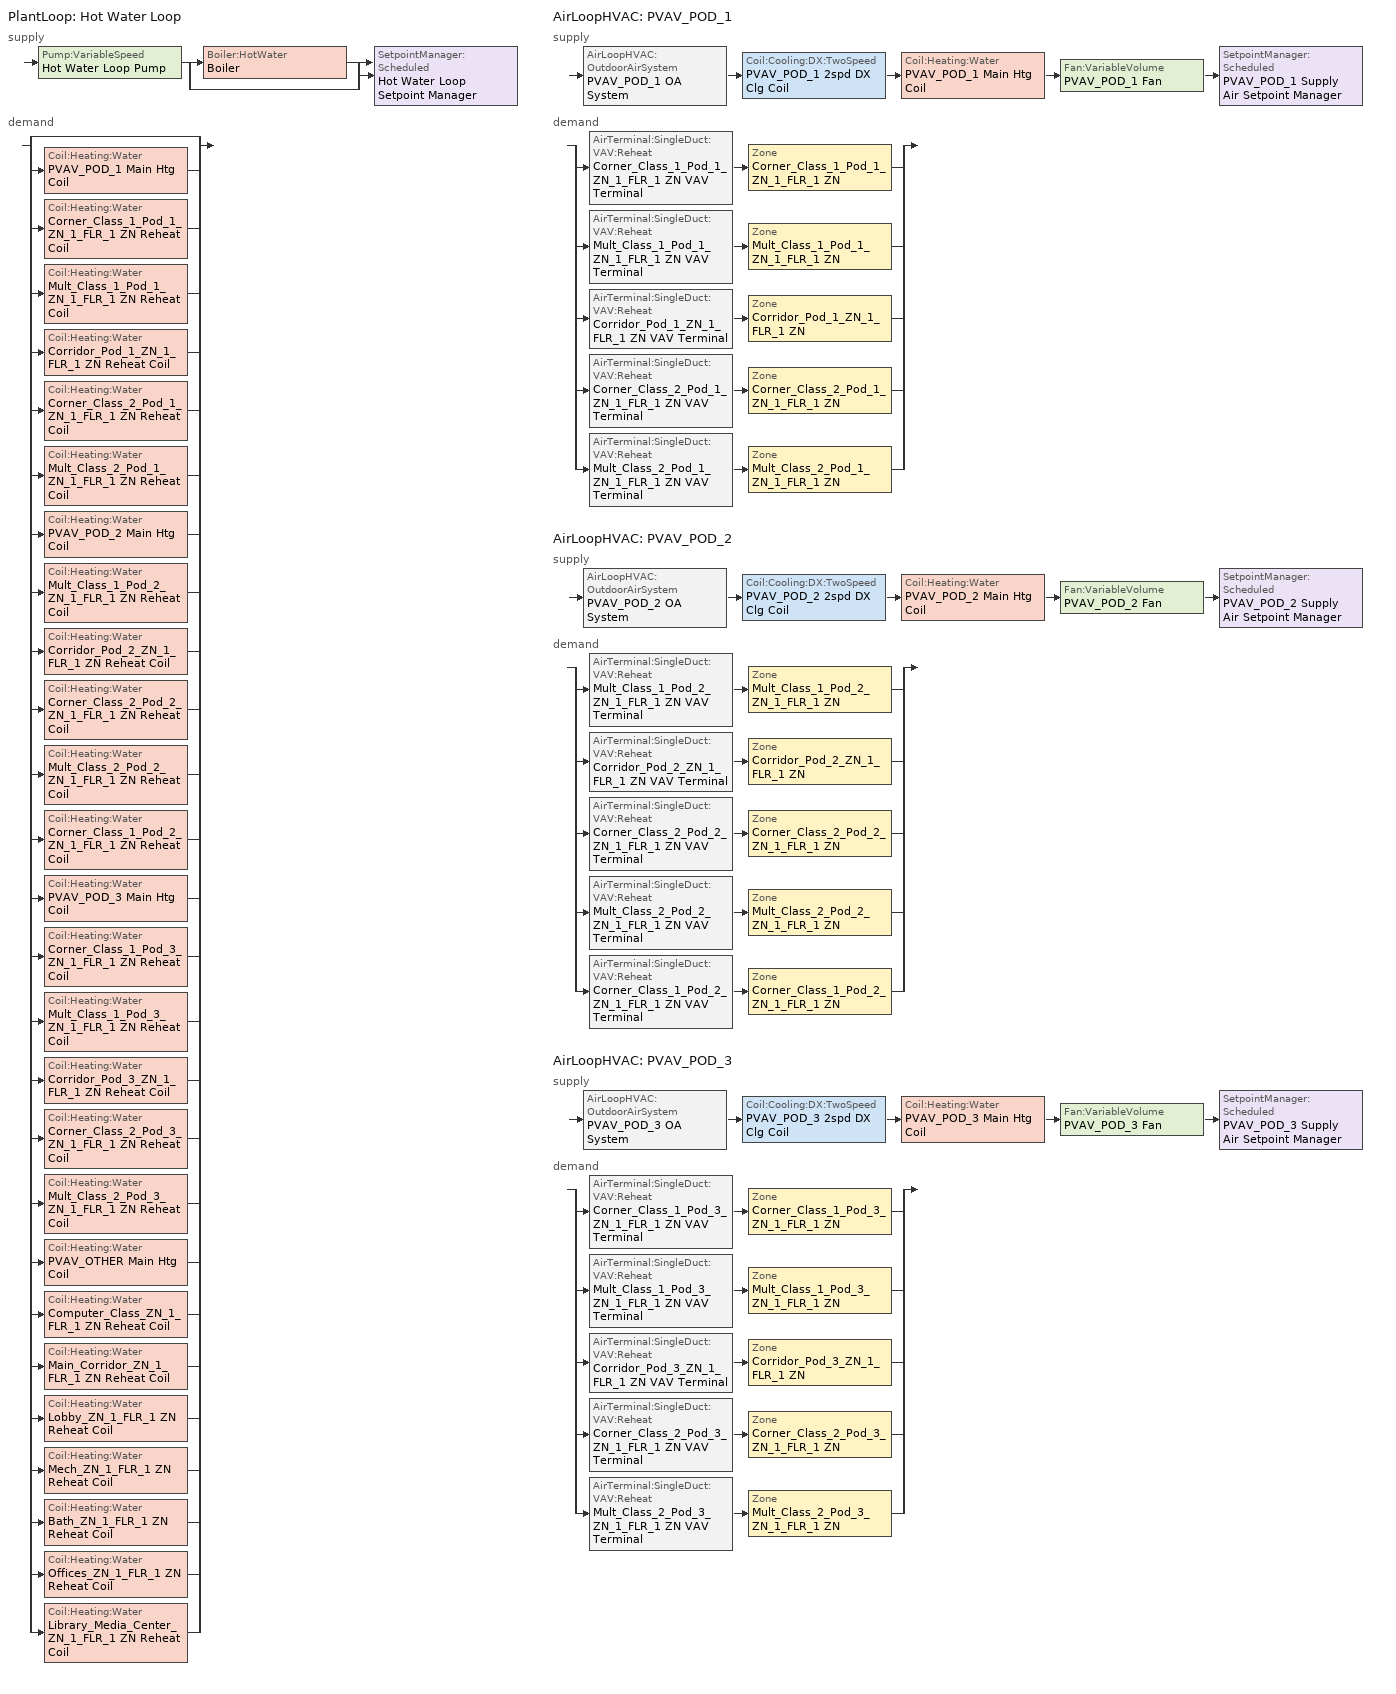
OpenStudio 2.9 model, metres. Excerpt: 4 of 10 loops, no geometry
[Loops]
PlantLoop 'Hot Water Loop'
 supply: Pump:VariableSpeed 'Hot Water Loop Pump' > split
  | Boiler:HotWater 'Boiler'
  | bypass
  join > SetpointManager:Scheduled 'Hot Water Loop Setpoint Manager'
 demand: split
  | bypass
  | Coil:Heating:Water 'PVAV_POD_1 Main Htg Coil'
  | Coil:Heating:Water 'Corner_Class_1_Pod_1_ZN_1_FLR_1 ZN Reheat Coil'
  | Coil:Heating:Water 'Mult_Class_1_Pod_1_ZN_1_FLR_1 ZN Reheat Coil'
  | Coil:Heating:Water 'Corridor_Pod_1_ZN_1_FLR_1 ZN Reheat Coil'
  | Coil:Heating:Water 'Corner_Class_2_Pod_1_ZN_1_FLR_1 ZN Reheat Coil'
  | Coil:Heating:Water 'Mult_Class_2_Pod_1_ZN_1_FLR_1 ZN Reheat Coil'
  | Coil:Heating:Water 'PVAV_POD_2 Main Htg Coil'
  | Coil:Heating:Water 'Mult_Class_1_Pod_2_ZN_1_FLR_1 ZN Reheat Coil'
  | Coil:Heating:Water 'Corridor_Pod_2_ZN_1_FLR_1 ZN Reheat Coil'
  | Coil:Heating:Water 'Corner_Class_2_Pod_2_ZN_1_FLR_1 ZN Reheat Coil'
  | Coil:Heating:Water 'Mult_Class_2_Pod_2_ZN_1_FLR_1 ZN Reheat Coil'
  | Coil:Heating:Water 'Corner_Class_1_Pod_2_ZN_1_FLR_1 ZN Reheat Coil'
  | Coil:Heating:Water 'PVAV_POD_3 Main Htg Coil'
  | Coil:Heating:Water 'Corner_Class_1_Pod_3_ZN_1_FLR_1 ZN Reheat Coil'
  | Coil:Heating:Water 'Mult_Class_1_Pod_3_ZN_1_FLR_1 ZN Reheat Coil'
  | Coil:Heating:Water 'Corridor_Pod_3_ZN_1_FLR_1 ZN Reheat Coil'
  | Coil:Heating:Water 'Corner_Class_2_Pod_3_ZN_1_FLR_1 ZN Reheat Coil'
  | Coil:Heating:Water 'Mult_Class_2_Pod_3_ZN_1_FLR_1 ZN Reheat Coil'
  | Coil:Heating:Water 'PVAV_OTHER Main Htg Coil'
  | Coil:Heating:Water 'Computer_Class_ZN_1_FLR_1 ZN Reheat Coil'
  | Coil:Heating:Water 'Main_Corridor_ZN_1_FLR_1 ZN Reheat Coil'
  | Coil:Heating:Water 'Lobby_ZN_1_FLR_1 ZN Reheat Coil'
  | Coil:Heating:Water 'Mech_ZN_1_FLR_1 ZN Reheat Coil'
  | Coil:Heating:Water 'Bath_ZN_1_FLR_1 ZN Reheat Coil'
  | Coil:Heating:Water 'Offices_ZN_1_FLR_1 ZN Reheat Coil'
  | Coil:Heating:Water 'Library_Media_Center_ZN_1_FLR_1 ZN Reheat Coil'
AirLoopHVAC 'PVAV_POD_1'
 supply: AirLoopHVAC:OutdoorAirSystem 'PVAV_POD_1 OA System' > Coil:Cooling:DX:TwoSpeed 'PVAV_POD_1 2spd DX Clg Coil' > Coil:Heating:Water 'PVAV_POD_1 Main Htg Coil' > Fan:VariableVolume 'PVAV_POD_1 Fan' > SetpointManager:Scheduled 'PVAV_POD_1 Supply Air Setpoint Manager'
 demand: split
  | AirTerminal:SingleDuct:VAV:Reheat 'Corner_Class_1_Pod_1_ZN_1_FLR_1 ZN VAV Terminal' > Zone 'Corner_Class_1_Pod_1_ZN_1_FLR_1 ZN'
  | AirTerminal:SingleDuct:VAV:Reheat 'Mult_Class_1_Pod_1_ZN_1_FLR_1 ZN VAV Terminal' > Zone 'Mult_Class_1_Pod_1_ZN_1_FLR_1 ZN'
  | AirTerminal:SingleDuct:VAV:Reheat 'Corridor_Pod_1_ZN_1_FLR_1 ZN VAV Terminal' > Zone 'Corridor_Pod_1_ZN_1_FLR_1 ZN'
  | AirTerminal:SingleDuct:VAV:Reheat 'Corner_Class_2_Pod_1_ZN_1_FLR_1 ZN VAV Terminal' > Zone 'Corner_Class_2_Pod_1_ZN_1_FLR_1 ZN'
  | AirTerminal:SingleDuct:VAV:Reheat 'Mult_Class_2_Pod_1_ZN_1_FLR_1 ZN VAV Terminal' > Zone 'Mult_Class_2_Pod_1_ZN_1_FLR_1 ZN'
AirLoopHVAC 'PVAV_POD_2'
 supply: AirLoopHVAC:OutdoorAirSystem 'PVAV_POD_2 OA System' > Coil:Cooling:DX:TwoSpeed 'PVAV_POD_2 2spd DX Clg Coil' > Coil:Heating:Water 'PVAV_POD_2 Main Htg Coil' > Fan:VariableVolume 'PVAV_POD_2 Fan' > SetpointManager:Scheduled 'PVAV_POD_2 Supply Air Setpoint Manager'
 demand: split
  | AirTerminal:SingleDuct:VAV:Reheat 'Mult_Class_1_Pod_2_ZN_1_FLR_1 ZN VAV Terminal' > Zone 'Mult_Class_1_Pod_2_ZN_1_FLR_1 ZN'
  | AirTerminal:SingleDuct:VAV:Reheat 'Corridor_Pod_2_ZN_1_FLR_1 ZN VAV Terminal' > Zone 'Corridor_Pod_2_ZN_1_FLR_1 ZN'
  | AirTerminal:SingleDuct:VAV:Reheat 'Corner_Class_2_Pod_2_ZN_1_FLR_1 ZN VAV Terminal' > Zone 'Corner_Class_2_Pod_2_ZN_1_FLR_1 ZN'
  | AirTerminal:SingleDuct:VAV:Reheat 'Mult_Class_2_Pod_2_ZN_1_FLR_1 ZN VAV Terminal' > Zone 'Mult_Class_2_Pod_2_ZN_1_FLR_1 ZN'
  | AirTerminal:SingleDuct:VAV:Reheat 'Corner_Class_1_Pod_2_ZN_1_FLR_1 ZN VAV Terminal' > Zone 'Corner_Class_1_Pod_2_ZN_1_FLR_1 ZN'
AirLoopHVAC 'PVAV_POD_3'
 supply: AirLoopHVAC:OutdoorAirSystem 'PVAV_POD_3 OA System' > Coil:Cooling:DX:TwoSpeed 'PVAV_POD_3 2spd DX Clg Coil' > Coil:Heating:Water 'PVAV_POD_3 Main Htg Coil' > Fan:VariableVolume 'PVAV_POD_3 Fan' > SetpointManager:Scheduled 'PVAV_POD_3 Supply Air Setpoint Manager'
 demand: split
  | AirTerminal:SingleDuct:VAV:Reheat 'Corner_Class_1_Pod_3_ZN_1_FLR_1 ZN VAV Terminal' > Zone 'Corner_Class_1_Pod_3_ZN_1_FLR_1 ZN'
  | AirTerminal:SingleDuct:VAV:Reheat 'Mult_Class_1_Pod_3_ZN_1_FLR_1 ZN VAV Terminal' > Zone 'Mult_Class_1_Pod_3_ZN_1_FLR_1 ZN'
  | AirTerminal:SingleDuct:VAV:Reheat 'Corridor_Pod_3_ZN_1_FLR_1 ZN VAV Terminal' > Zone 'Corridor_Pod_3_ZN_1_FLR_1 ZN'
  | AirTerminal:SingleDuct:VAV:Reheat 'Corner_Class_2_Pod_3_ZN_1_FLR_1 ZN VAV Terminal' > Zone 'Corner_Class_2_Pod_3_ZN_1_FLR_1 ZN'
  | AirTerminal:SingleDuct:VAV:Reheat 'Mult_Class_2_Pod_3_ZN_1_FLR_1 ZN VAV Terminal' > Zone 'Mult_Class_2_Pod_3_ZN_1_FLR_1 ZN'
[Sizing:Zone] Zone Cooling Design Supply Air Temperature Input Method=SupplyAirTemperature; Zone Cooling Design Supply Air Temperature {C}=12.7778; Zone Cooling Design Supply Air Temperature Difference {deltaC}=11.11; Zone Heating Design Supply Air Temperature Input Method=SupplyAirTemperature; Zone Heating Design Supply Air Temperature {C}=50; Zone Heating Design Supply Air Temperature Difference {deltaC}=11.11; Zone Cooling Design Supply Air Humidity Ratio {kg-H2O/kg-air}=0.0085; Zone Heating Design Supply Air Humidity Ratio {kg-H2O/kg-air}=0.008; Cooling Design Air Flow Method=DesignDay; Heating Design Air Flow Method=DesignDay; Account for Dedicated Outdoor Air System=No; Dedicated Outdoor Air System Control Strategy=NeutralSupplyAir; Dedicated Outdoor Air Low Setpoint Temperature for Design {C}=autosize; Dedicated Outdoor Air High Setpoint Temperature for Design {C}=autosize
Corner_Class_1_Pod_1_ZN_1_FLR_1 ZN; Corner_Class_1_Pod_2_ZN_1_FLR_1 ZN; Corner_Class_1_Pod_3_ZN_1_FLR_1 ZN; Corner_Class_2_Pod_1_ZN_1_FLR_1 ZN; Corner_Class_2_Pod_2_ZN_1_FLR_1 ZN; Corner_Class_2_Pod_3_ZN_1_FLR_1 ZN; Corridor_Pod_1_ZN_1_FLR_1 ZN; Corridor_Pod_2_ZN_1_FLR_1 ZN; Corridor_Pod_3_ZN_1_FLR_1 ZN; Mult_Class_1_Pod_1_ZN_1_FLR_1 ZN; Mult_Class_1_Pod_2_ZN_1_FLR_1 ZN; Mult_Class_1_Pod_3_ZN_1_FLR_1 ZN; Mult_Class_2_Pod_1_ZN_1_FLR_1 ZN; Mult_Class_2_Pod_2_ZN_1_FLR_1 ZN; Mult_Class_2_Pod_3_ZN_1_FLR_1 ZN
[Zone equipment]
Corner_Class_1_Pod_1_ZN_1_FLR_1 ZN: Corner_Class_1_Pod_1_ZN_1_FLR_1 ZN VAV Terminal
Corner_Class_1_Pod_2_ZN_1_FLR_1 ZN: Corner_Class_1_Pod_2_ZN_1_FLR_1 ZN VAV Terminal
Corner_Class_1_Pod_3_ZN_1_FLR_1 ZN: Corner_Class_1_Pod_3_ZN_1_FLR_1 ZN VAV Terminal
Corner_Class_2_Pod_1_ZN_1_FLR_1 ZN: Corner_Class_2_Pod_1_ZN_1_FLR_1 ZN VAV Terminal
Corner_Class_2_Pod_2_ZN_1_FLR_1 ZN: Corner_Class_2_Pod_2_ZN_1_FLR_1 ZN VAV Terminal
Corner_Class_2_Pod_3_ZN_1_FLR_1 ZN: Corner_Class_2_Pod_3_ZN_1_FLR_1 ZN VAV Terminal
Corridor_Pod_1_ZN_1_FLR_1 ZN: Corridor_Pod_1_ZN_1_FLR_1 ZN VAV Terminal
Corridor_Pod_2_ZN_1_FLR_1 ZN: Corridor_Pod_2_ZN_1_FLR_1 ZN VAV Terminal
Corridor_Pod_3_ZN_1_FLR_1 ZN: Corridor_Pod_3_ZN_1_FLR_1 ZN VAV Terminal
Mult_Class_1_Pod_1_ZN_1_FLR_1 ZN: Mult_Class_1_Pod_1_ZN_1_FLR_1 ZN VAV Terminal
Mult_Class_1_Pod_2_ZN_1_FLR_1 ZN: Mult_Class_1_Pod_2_ZN_1_FLR_1 ZN VAV Terminal
Mult_Class_1_Pod_3_ZN_1_FLR_1 ZN: Mult_Class_1_Pod_3_ZN_1_FLR_1 ZN VAV Terminal
Mult_Class_2_Pod_1_ZN_1_FLR_1 ZN: Mult_Class_2_Pod_1_ZN_1_FLR_1 ZN VAV Terminal
Mult_Class_2_Pod_2_ZN_1_FLR_1 ZN: Mult_Class_2_Pod_2_ZN_1_FLR_1 ZN VAV Terminal
Mult_Class_2_Pod_3_ZN_1_FLR_1 ZN: Mult_Class_2_Pod_3_ZN_1_FLR_1 ZN VAV Terminal
[PlantLoop]
Hot Water Loop: Fluid Type=Water; Glycol Concentration=0; Minimum Loop Temperature {C}=10; Plant Loop Volume {m3}=Autocalculate; Load Distribution Scheme=Optimal
[Sizing:Plant]
Hot Water Loop: Loop Type=Heating; Design Loop Exit Temperature {C}=82.2222; Loop Design Temperature Difference {deltaC}=11.1111; Sizing Option=NonCoincident; Zone Timesteps in Averaging Window=1; Coincident Sizing Factor Mode=None
[SetpointManager:Scheduled] Control Variable=Temperature
Name | Schedule
Hot Water Loop Setpoint Manager | Hot Water Loop Temp - 180F
PVAV_POD_1 Supply Air Setpoint Manager | Supply Air Temp - 55.0F
PVAV_POD_2 Supply Air Setpoint Manager | Supply Air Temp - 55.0F 1
PVAV_POD_3 Supply Air Setpoint Manager | Supply Air Temp - 55.0F 2
[Pump:VariableSpeed]
Hot Water Loop Pump: Rated Pump Head {Pa}=179344; Motor Efficiency=0.9; Pump Control Type=Intermittent; Skin Loss Radiative Fraction=0.5; Design Power Sizing Method=PowerPerFlowPerPressure; Design Electric Power per Unit Flow Rate {W/(m3/s)}=348701.1; Design Shaft Power per Unit Flow Rate per Unit Head {W-s/m3-Pa}=1.28205; Design Minimum Flow Rate Fraction=0
[Boiler:HotWater]
Boiler: Fuel Type=NaturalGas; Nominal Thermal Efficiency=0.78; Efficiency Curve Temperature Evaluation Variable=LeavingBoiler; Design Water Outlet Temperature {C}=82.2222; Minimum Part Load Ratio=0; Maximum Part Load Ratio=1.2; Optimum Part Load Ratio=1; Water Outlet Upper Temperature Limit {C}=95; Boiler Flow Mode=LeavingSetpointModulated; Parasitic Electric Load {W}=0; Sizing Factor=1
[AirLoopHVAC] Availability Schedule=SchoolPrimary HVACOperationSchd; Design Supply Air Flow Rate {m3/s}=AutoSize
PVAV_POD_1; PVAV_POD_2; PVAV_POD_3
[Sizing:System] Type of Load to Size On=Sensible; Design Outdoor Air Flow Rate {m3/s}=Autosize; Central Heating Maximum System Air Flow Ratio=0.3; Preheat Design Temperature {C}=7.22222; Preheat Design Humidity Ratio {kg-H2O/kg-Air}=0.008; Precool Design Temperature {C}=12.7778; Precool Design Humidity Ratio {kg-H2O/kg-Air}=0.008; Central Cooling Design Supply Air Temperature {C}=12.7778; Central Heating Design Supply Air Temperature {C}=12.7778; Sizing Option=Coincident; 100% Outdoor Air in Cooling=No; 100% Outdoor Air in Heating=No; Central Cooling Design Supply Air Humidity Ratio {kg-H2O/kg-Air}=0.0085; Central Heating Design Supply Air Humidity Ratio {kg-H2O/kg-Air}=0.008; Cooling Design Air Flow Method=DesignDay; Cooling Design Air Flow Rate {m3/s}=0; Heating Design Air Flow Method=DesignDay; Heating Design Air Flow Rate {m3/s}=0; System Outdoor Air Method=ZoneSum; Zone Maximum Outdoor Air Fraction=1; Cooling Supply Air Flow Rate Per Floor Area {m3/s-m2}=0.00996765; Cooling Fraction of Autosized Cooling Supply Air Flow Rate=1; Cooling Supply Air Flow Rate Per Unit Cooling Capacity {m3/s-W}=3.94755e-05; Heating Supply Air Flow Rate Per Floor Area {m3/s-m2}=0.00996765; Heating Fraction of Autosized Heating Supply Air Flow Rate=1; Heating Fraction of Autosized Cooling Supply Air Flow Rate=1; Heating Supply Air Flow Rate Per Unit Heating Capacity {m3/s-W}=3.15882e-05; Cooling Design Capacity Method=CoolingDesignCapacity; Cooling Design Capacity {W}=autosize; Cooling Design Capacity Per Floor Area {W/m2}=234.7; Fraction of Autosized Cooling Design Capacity=1; Heating Design Capacity Method=HeatingDesignCapacity; Heating Design Capacity {W}=autosize; Heating Design Capacity Per Floor Area {W/m2}=157; Fraction of Autosized Heating Design Capacity=1; Central Cooling Capacity Control Method=OnOff
PVAV_POD_1; PVAV_POD_2; PVAV_POD_3
[Fan:VariableVolume] Availability Schedule=Always On Discrete; Fan Total Efficiency=0.6045; Pressure Rise {Pa}=1017.592; Maximum Flow Rate {m3/s}=Autosize; Fan Power Minimum Flow Rate Input Method=FixedFlowRate; Fan Power Minimum Flow Fraction=0; Fan Power Minimum Air Flow Rate {m3/s}=0; Motor Efficiency=0.93; Motor In Airstream Fraction=1; Fan Power Coefficient 1=0.0407599; Fan Power Coefficient 2=0.088045; Fan Power Coefficient 3=-0.0729261; Fan Power Coefficient 4=0.94374; Fan Power Coefficient 5=0
PVAV_POD_1 Fan; PVAV_POD_2 Fan; PVAV_POD_3 Fan
[Coil:Heating:Water] Availability Schedule=Always On Discrete; Rated Inlet Water Temperature {C}=82.2222; Rated Outlet Water Temperature {C}=71.1111
Name | Rated Inlet Air Temperature {C} | Rated Outlet Air Temperature {C}
PVAV_POD_1 Main Htg Coil; PVAV_POD_2 Main Htg Coil; PVAV_POD_3 Main Htg Coil; PVAV_OTHER Main Htg Coil | 7.22222 | 12.7778
Corner_Class_1_Pod_1_ZN_1_FLR_1 ZN Reheat Coil; Mult_Class_1_Pod_1_ZN_1_FLR_1 ZN Reheat Coil; Corridor_Pod_1_ZN_1_FLR_1 ZN Reheat Coil; Corner_Class_2_Pod_1_ZN_1_FLR_1 ZN Reheat Coil; Mult_Class_2_Pod_1_ZN_1_FLR_1 ZN Reheat Coil; Mult_Class_1_Pod_2_ZN_1_FLR_1 ZN Reheat Coil; Corridor_Pod_2_ZN_1_FLR_1 ZN Reheat Coil; Corner_Class_2_Pod_2_ZN_1_FLR_1 ZN Reheat Coil; Mult_Class_2_Pod_2_ZN_1_FLR_1 ZN Reheat Coil; Corner_Class_1_Pod_2_ZN_1_FLR_1 ZN Reheat Coil; Corner_Class_1_Pod_3_ZN_1_FLR_1 ZN Reheat Coil; Mult_Class_1_Pod_3_ZN_1_FLR_1 ZN Reheat Coil; Corridor_Pod_3_ZN_1_FLR_1 ZN Reheat Coil; Corner_Class_2_Pod_3_ZN_1_FLR_1 ZN Reheat Coil; Mult_Class_2_Pod_3_ZN_1_FLR_1 ZN Reheat Coil; Computer_Class_ZN_1_FLR_1 ZN Reheat Coil; Main_Corridor_ZN_1_FLR_1 ZN Reheat Coil; Lobby_ZN_1_FLR_1 ZN Reheat Coil; Mech_ZN_1_FLR_1 ZN Reheat Coil; Bath_ZN_1_FLR_1 ZN Reheat Coil; Offices_ZN_1_FLR_1 ZN Reheat Coil; Library_Media_Center_ZN_1_FLR_1 ZN Reheat Coil | 12.7778 | 50
[Controller:WaterCoil] Action=Normal; Controller Convergence Tolerance {deltaC}=0.1; Minimum Actuated Flow {m3/s}=0
Name | Water Coil
PVAV_POD_1 Main Htg Coil Controller | PVAV_POD_1 Main Htg Coil
Corner_Class_1_Pod_1_ZN_1_FLR_1 ZN Reheat Coil Controller | Corner_Class_1_Pod_1_ZN_1_FLR_1 ZN Reheat Coil
Mult_Class_1_Pod_1_ZN_1_FLR_1 ZN Reheat Coil Controller | Mult_Class_1_Pod_1_ZN_1_FLR_1 ZN Reheat Coil
Corridor_Pod_1_ZN_1_FLR_1 ZN Reheat Coil Controller | Corridor_Pod_1_ZN_1_FLR_1 ZN Reheat Coil
Corner_Class_2_Pod_1_ZN_1_FLR_1 ZN Reheat Coil Controller | Corner_Class_2_Pod_1_ZN_1_FLR_1 ZN Reheat Coil
Mult_Class_2_Pod_1_ZN_1_FLR_1 ZN Reheat Coil Controller | Mult_Class_2_Pod_1_ZN_1_FLR_1 ZN Reheat Coil
PVAV_POD_2 Main Htg Coil Controller | PVAV_POD_2 Main Htg Coil
Mult_Class_1_Pod_2_ZN_1_FLR_1 ZN Reheat Coil Controller | Mult_Class_1_Pod_2_ZN_1_FLR_1 ZN Reheat Coil
Corridor_Pod_2_ZN_1_FLR_1 ZN Reheat Coil Controller | Corridor_Pod_2_ZN_1_FLR_1 ZN Reheat Coil
Corner_Class_2_Pod_2_ZN_1_FLR_1 ZN Reheat Coil Controller | Corner_Class_2_Pod_2_ZN_1_FLR_1 ZN Reheat Coil
Mult_Class_2_Pod_2_ZN_1_FLR_1 ZN Reheat Coil Controller | Mult_Class_2_Pod_2_ZN_1_FLR_1 ZN Reheat Coil
Corner_Class_1_Pod_2_ZN_1_FLR_1 ZN Reheat Coil Controller | Corner_Class_1_Pod_2_ZN_1_FLR_1 ZN Reheat Coil
PVAV_POD_3 Main Htg Coil Controller | PVAV_POD_3 Main Htg Coil
Corner_Class_1_Pod_3_ZN_1_FLR_1 ZN Reheat Coil Controller | Corner_Class_1_Pod_3_ZN_1_FLR_1 ZN Reheat Coil
Mult_Class_1_Pod_3_ZN_1_FLR_1 ZN Reheat Coil Controller | Mult_Class_1_Pod_3_ZN_1_FLR_1 ZN Reheat Coil
Corridor_Pod_3_ZN_1_FLR_1 ZN Reheat Coil Controller | Corridor_Pod_3_ZN_1_FLR_1 ZN Reheat Coil
Corner_Class_2_Pod_3_ZN_1_FLR_1 ZN Reheat Coil Controller | Corner_Class_2_Pod_3_ZN_1_FLR_1 ZN Reheat Coil
Mult_Class_2_Pod_3_ZN_1_FLR_1 ZN Reheat Coil Controller | Mult_Class_2_Pod_3_ZN_1_FLR_1 ZN Reheat Coil
PVAV_OTHER Main Htg Coil Controller | PVAV_OTHER Main Htg Coil
Computer_Class_ZN_1_FLR_1 ZN Reheat Coil Controller | Computer_Class_ZN_1_FLR_1 ZN Reheat Coil
Main_Corridor_ZN_1_FLR_1 ZN Reheat Coil Controller | Main_Corridor_ZN_1_FLR_1 ZN Reheat Coil
Lobby_ZN_1_FLR_1 ZN Reheat Coil Controller | Lobby_ZN_1_FLR_1 ZN Reheat Coil
Mech_ZN_1_FLR_1 ZN Reheat Coil Controller | Mech_ZN_1_FLR_1 ZN Reheat Coil
Bath_ZN_1_FLR_1 ZN Reheat Coil Controller | Bath_ZN_1_FLR_1 ZN Reheat Coil
Offices_ZN_1_FLR_1 ZN Reheat Coil Controller | Offices_ZN_1_FLR_1 ZN Reheat Coil
Library_Media_Center_ZN_1_FLR_1 ZN Reheat Coil Controller | Library_Media_Center_ZN_1_FLR_1 ZN Reheat Coil
[Coil:Cooling:DX:TwoSpeed] Availability Schedule=Always On Discrete; Rated High Speed Total Cooling Capacity {W}=Autosize; Rated High Speed Sensible Heat Ratio=Autosize; Rated High Speed COP {W/W}=3; Rated High Speed Air Flow Rate {m3/s}=Autosize; Rated Low Speed Total Cooling Capacity {W}=Autosize; Rated Low Speed Sensible Heat Ratio=0.69; Rated Low Speed COP {W/W}=3; Condenser Type=AirCooled; High Speed Evaporative Condenser Effectiveness=0; High Speed Evaporative Condenser Air Flow Rate {m3/s}=Autosize; High Speed Evaporative Condenser Pump Rated Power Consumption {W}=Autosize; Low Speed Evaporative Condenser Effectiveness=0; Low Speed Evaporative Condenser Air Flow Rate {m3/s}=Autosize; Low Speed Evaporative Condenser Pump Rated Power Consumption {W}=Autosize; Basin Heater Capacity {W/K}=10; Basin Heater Setpoint Temperature {C}=2
Name | Total Cooling Capacity Function of Temperature Curve | Total Cooling Capacity Function of Flow Fraction Curve | Energy Input Ratio Function of Temperature Curve | Energy Input Ratio Function of Flow Fraction Curve | Part Load Fraction Correlation Curve | Low Speed Total Cooling Capacity Function of Temperature Curve | Low Speed Energy Input Ratio Function of Temperature Curve
PVAV_POD_1 2spd DX Clg Coil | Curve Biquadratic 1 | Curve Quadratic 1 | Curve Biquadratic 2 | Curve Quadratic 2 | Curve Quadratic 3 | Curve Biquadratic 3 | Curve Biquadratic 4
PVAV_POD_2 2spd DX Clg Coil | Curve Biquadratic 5 | Curve Quadratic 4 | Curve Biquadratic 6 | Curve Quadratic 5 | Curve Quadratic 6 | Curve Biquadratic 7 | Curve Biquadratic 8
PVAV_POD_3 2spd DX Clg Coil | Curve Biquadratic 9 | Curve Quadratic 7 | Curve Biquadratic 10 | Curve Quadratic 8 | Curve Quadratic 9 | Curve Biquadratic 11 | Curve Biquadratic 12
[Controller:OutdoorAir] Minimum Outdoor Air Flow Rate {m3/s}=autosize; Maximum Outdoor Air Flow Rate {m3/s}=Autosize; Economizer Control Type=NoEconomizer; Economizer Control Action Type=ModulateFlow; Economizer Maximum Limit Dry-Bulb Temperature {C}=28; Economizer Maximum Limit Enthalpy {J/kg}=64000; Lockout Type=NoLockout; Minimum Limit Type=FixedMinimum; Minimum Outdoor Air Schedule=SchoolPrimary MinOA_MotorizedDamper_Sched; High Humidity Control=No; Heat Recovery Bypass Control Type=BypassWhenWithinEconomizerLimits
Name | Controller Mechanical Ventilation
Controller Outdoor Air 1 | PVAV_POD_1 Ventilation Controller
Controller Outdoor Air 2 | PVAV_POD_2 Ventilation Controller
Controller Outdoor Air 3 | PVAV_POD_3 Ventilation Controller
[Controller:MechanicalVentilation] Availability Schedule=SchoolPrimary MinOA_MotorizedDamper_Sched; System Outdoor Air Method=ZoneSum
PVAV_POD_1 Ventilation Controller; PVAV_POD_2 Ventilation Controller; PVAV_POD_3 Ventilation Controller
[AirLoopHVAC:OutdoorAirSystem]
Name | Controller
PVAV_POD_1 OA System | Controller Outdoor Air 1
PVAV_POD_2 OA System | Controller Outdoor Air 2
PVAV_POD_3 OA System | Controller Outdoor Air 3
[AvailabilityManager:NightCycle] Applicability Schedule=Always On Discrete; Control Type=CycleOnAny; Thermostat Tolerance {deltaC}=1; Cycling Run Time {s}=1800
Availability Manager Night Cycle 1; Availability Manager Night Cycle 2; Availability Manager Night Cycle 3; Availability Manager Night Cycle 4; Availability Manager Night Cycle 5; Availability Manager Night Cycle 6; Availability Manager Night Cycle 7
[AirTerminal:SingleDuct:VAV:Reheat] Availability Schedule=Always On Discrete; Maximum Air Flow Rate {m3/s}=AutoSize; Zone Minimum Air Flow Input Method=Constant; Constant Minimum Air Flow Fraction=0.2; Fixed Minimum Air Flow Rate {m3/s}=0; Maximum Hot Water or Steam Flow Rate {m3/s}=AutoSize; Minimum Hot Water or Steam Flow Rate {m3/s}=0; Convergence Tolerance=0.001; Damper Heating Action=ReverseWithLimits; Maximum Flow per Zone Floor Area During Reheat {m3/s-m2}=AutoSize; Maximum Flow Fraction During Reheat=AutoSize; Maximum Reheat Air Temperature {C}=50; Control For Outdoor Air=No
Name | Reheat Coil
Corner_Class_1_Pod_1_ZN_1_FLR_1 ZN VAV Terminal | Corner_Class_1_Pod_1_ZN_1_FLR_1 ZN Reheat Coil
Mult_Class_1_Pod_1_ZN_1_FLR_1 ZN VAV Terminal | Mult_Class_1_Pod_1_ZN_1_FLR_1 ZN Reheat Coil
Corridor_Pod_1_ZN_1_FLR_1 ZN VAV Terminal | Corridor_Pod_1_ZN_1_FLR_1 ZN Reheat Coil
Corner_Class_2_Pod_1_ZN_1_FLR_1 ZN VAV Terminal | Corner_Class_2_Pod_1_ZN_1_FLR_1 ZN Reheat Coil
Mult_Class_2_Pod_1_ZN_1_FLR_1 ZN VAV Terminal | Mult_Class_2_Pod_1_ZN_1_FLR_1 ZN Reheat Coil
Mult_Class_1_Pod_2_ZN_1_FLR_1 ZN VAV Terminal | Mult_Class_1_Pod_2_ZN_1_FLR_1 ZN Reheat Coil
Corridor_Pod_2_ZN_1_FLR_1 ZN VAV Terminal | Corridor_Pod_2_ZN_1_FLR_1 ZN Reheat Coil
Corner_Class_2_Pod_2_ZN_1_FLR_1 ZN VAV Terminal | Corner_Class_2_Pod_2_ZN_1_FLR_1 ZN Reheat Coil
Mult_Class_2_Pod_2_ZN_1_FLR_1 ZN VAV Terminal | Mult_Class_2_Pod_2_ZN_1_FLR_1 ZN Reheat Coil
Corner_Class_1_Pod_2_ZN_1_FLR_1 ZN VAV Terminal | Corner_Class_1_Pod_2_ZN_1_FLR_1 ZN Reheat Coil
Corner_Class_1_Pod_3_ZN_1_FLR_1 ZN VAV Terminal | Corner_Class_1_Pod_3_ZN_1_FLR_1 ZN Reheat Coil
Mult_Class_1_Pod_3_ZN_1_FLR_1 ZN VAV Terminal | Mult_Class_1_Pod_3_ZN_1_FLR_1 ZN Reheat Coil
Corridor_Pod_3_ZN_1_FLR_1 ZN VAV Terminal | Corridor_Pod_3_ZN_1_FLR_1 ZN Reheat Coil
Corner_Class_2_Pod_3_ZN_1_FLR_1 ZN VAV Terminal | Corner_Class_2_Pod_3_ZN_1_FLR_1 ZN Reheat Coil
Mult_Class_2_Pod_3_ZN_1_FLR_1 ZN VAV Terminal | Mult_Class_2_Pod_3_ZN_1_FLR_1 ZN Reheat Coil
[Refrigeration:Compressor] Refrigeration Compressor Power Curve=New_Low_Temp_Comp_Pwr_Curve; Refrigeration Compressor Capacity Curve=New_Low_Temp_Comp_Cap_Curve; Rated Return Gas Temperature {C}=18.3; Rated Subcooling {deltaC}=0
Refrigeration Compressor 1; Refrigeration Compressor 2; Refrigeration Compressor 3; Refrigeration Compressor 4; Refrigeration Compressor 5; Refrigeration Compressor 6; Refrigeration Compressor 7; Refrigeration Compressor 8; Refrigeration Compressor 9; Refrigeration Compressor 10; Refrigeration Compressor 11; Refrigeration Compressor 12; Refrigeration Compressor 13; Refrigeration Compressor 14; Refrigeration Compressor 15; Refrigeration Compressor 16; Refrigeration Compressor 17; Refrigeration Compressor 18; Refrigeration Compressor 19; Refrigeration Compressor 20
[EnergyManagementSystem:Sensor]
Mains_Water_Temp_Sen: Output Variable or Output Meter Index Key=Environment; Output Variable or Output Meter=Site Mains Water Temperature
[EnergyManagementSystem:Actuator]
Mains_Water_Temp_Act: Actuated Component=Mains Water Temperature; Actuated Component Type=Schedule:Constant; Actuated Component Control Type=Schedule Value
[EnergyManagementSystem:Program]
Mains_Water_Prg: SET Mains_Water_Temp_Act = Mains_Water_Temp_Sen
[EnergyManagementSystem:ProgramCallingManager]
Mains_Water_Prg_Mgr: BeginTimestepBeforePredictor; Mains_Water_Prg
[Schedule:Constant]
Name | Value
Always On Discrete | 1
Mains Water Temperature | 10
[Schedule:Ruleset]
Name | Default Day Schedule | Summer Design Day Schedule | Winter Design Day Schedule
Hot Water Loop Temp - 180F | Hot Water Loop Temp - 180F Default
SchoolPrimary HVACOperationSchd | SchoolPrimary HVACOperationSchd Default | SchoolPrimary HVACOperationSchd Summer Design Day | SchoolPrimary HVACOperationSchd Winter Design Day
SchoolPrimary MinOA_MotorizedDamper_Sched | SchoolPrimary MinOA_MotorizedDamper_Sched Default | SchoolPrimary MinOA_MotorizedDamper_Sched Summer Design Day | SchoolPrimary MinOA_MotorizedDamper_Sched Winter Design Day
Supply Air Temp - 55.0F | Supply Air Temp - 55.0F Default
Supply Air Temp - 55.0F 1 | Supply Air Temp - 55.0F Default 1
Supply Air Temp - 55.0F 2 | Supply Air Temp - 55.0F Default 2
[Schedule:Day]
Hot Water Loop Temp - 180F Default: 24, 0, 82.2222
SchoolPrimary HVACOperationSchd Default; SchoolPrimary MinOA_MotorizedDamper_Sched Default: 24, 0, 0
SchoolPrimary HVACOperationSchd Winter Design Day; SchoolPrimary HVACOperationSchd Summer Design Day; SchoolPrimary HVACOperationSchd WntrDsn|SmrDsn|Wkdy Day: 7, 0, 0, 21, 0, 1, 24, 0, 0
SchoolPrimary MinOA_MotorizedDamper_Sched Winter Design Day; SchoolPrimary MinOA_MotorizedDamper_Sched Summer Design Day; SchoolPrimary MinOA_MotorizedDamper_Sched WntrDsn|SmrDsn|Wkdy Day: 8, 0, 0, 21, 0, 1, 24, 0, 0
Supply Air Temp - 55.0F Default; Supply Air Temp - 55.0F Default 1; Supply Air Temp - 55.0F Default 2: 24, 0, 12.7778
[Schedule:Rule] Rule Order=0; Apply Monday=Yes; Apply Tuesday=Yes; Apply Wednesday=Yes; Apply Thursday=Yes; Apply Friday=Yes; Date Specification Type=DateRange; Start Month=1; Start Day=1; End Month=12; End Day=31
Name | Schedule Ruleset | Day Schedule
Schedule Rule 81 | SchoolPrimary HVACOperationSchd | SchoolPrimary HVACOperationSchd WntrDsn|SmrDsn|Wkdy Day
Schedule Rule 82 | SchoolPrimary MinOA_MotorizedDamper_Sched | SchoolPrimary MinOA_MotorizedDamper_Sched WntrDsn|SmrDsn|Wkdy Day
[Curve:Biquadratic] Minimum Value of x=17; Maximum Value of x=22; Minimum Value of y=13; Maximum Value of y=46
Name | Coefficient1 Constant | Coefficient2 x | Coefficient3 x**2 | Coefficient4 y | Coefficient5 y**2 | Coefficient6 x*y
Curve Biquadratic 1; Curve Biquadratic 3; Curve Biquadratic 5; Curve Biquadratic 7; Curve Biquadratic 9; Curve Biquadratic 11 | 0.42415 | 0.04426 | -0.00042 | 0.00333 | -8e-005 | -0.00021
Curve Biquadratic 2; Curve Biquadratic 4; Curve Biquadratic 6; Curve Biquadratic 8; Curve Biquadratic 10; Curve Biquadratic 12 | 1.23649 | -0.02431 | 0.00057 | -0.01434 | 0.00063 | -0.00038
[Curve:Quadratic]
Name | Coefficient1 Constant | Coefficient2 x | Coefficient3 x**2 | Minimum Value of x | Maximum Value of x
Curve Quadratic 1; Curve Quadratic 4; Curve Quadratic 7 | 0.77136 | 0.34053 | -0.11088 | 0.75918 | 1.13877
Curve Quadratic 2; Curve Quadratic 5; Curve Quadratic 8 | 1.2055 | -0.32953 | 0.12308 | 0.75918 | 1.13877
Curve Quadratic 3; Curve Quadratic 6; Curve Quadratic 9 | 0.771 | 0.229 | 0 | 0 | 1
[Curve:Bicubic] Minimum Value of x=-40; Maximum Value of x=-17.8; Minimum Value of y=4.4; Maximum Value of y=54.4
Name | Coefficient1 Constant | Coefficient2 x | Coefficient3 x**2 | Coefficient4 y | Coefficient5 y**2 | Coefficient6 x*y | Coefficient7 x**3 | Coefficient8 y**3 | Coefficient9 x**2*y | Coefficient10 x*y**2
New_Low_Temp_Comp_Pwr_Curve | 6274.99 | 61.3907 | 1.62085 | 129.113 | 0.874116 | 1.95812 | 0.0302933 | 0.00575468 | 0.00465396 | -0.000749905
New_Low_Temp_Comp_Cap_Curve | 58336.9 | 1561.74 | 6.60681 | -283.65 | -0.120235 | -12.4957 | -0.116279 | 0.002277 | -0.118148 | 0.0328396
